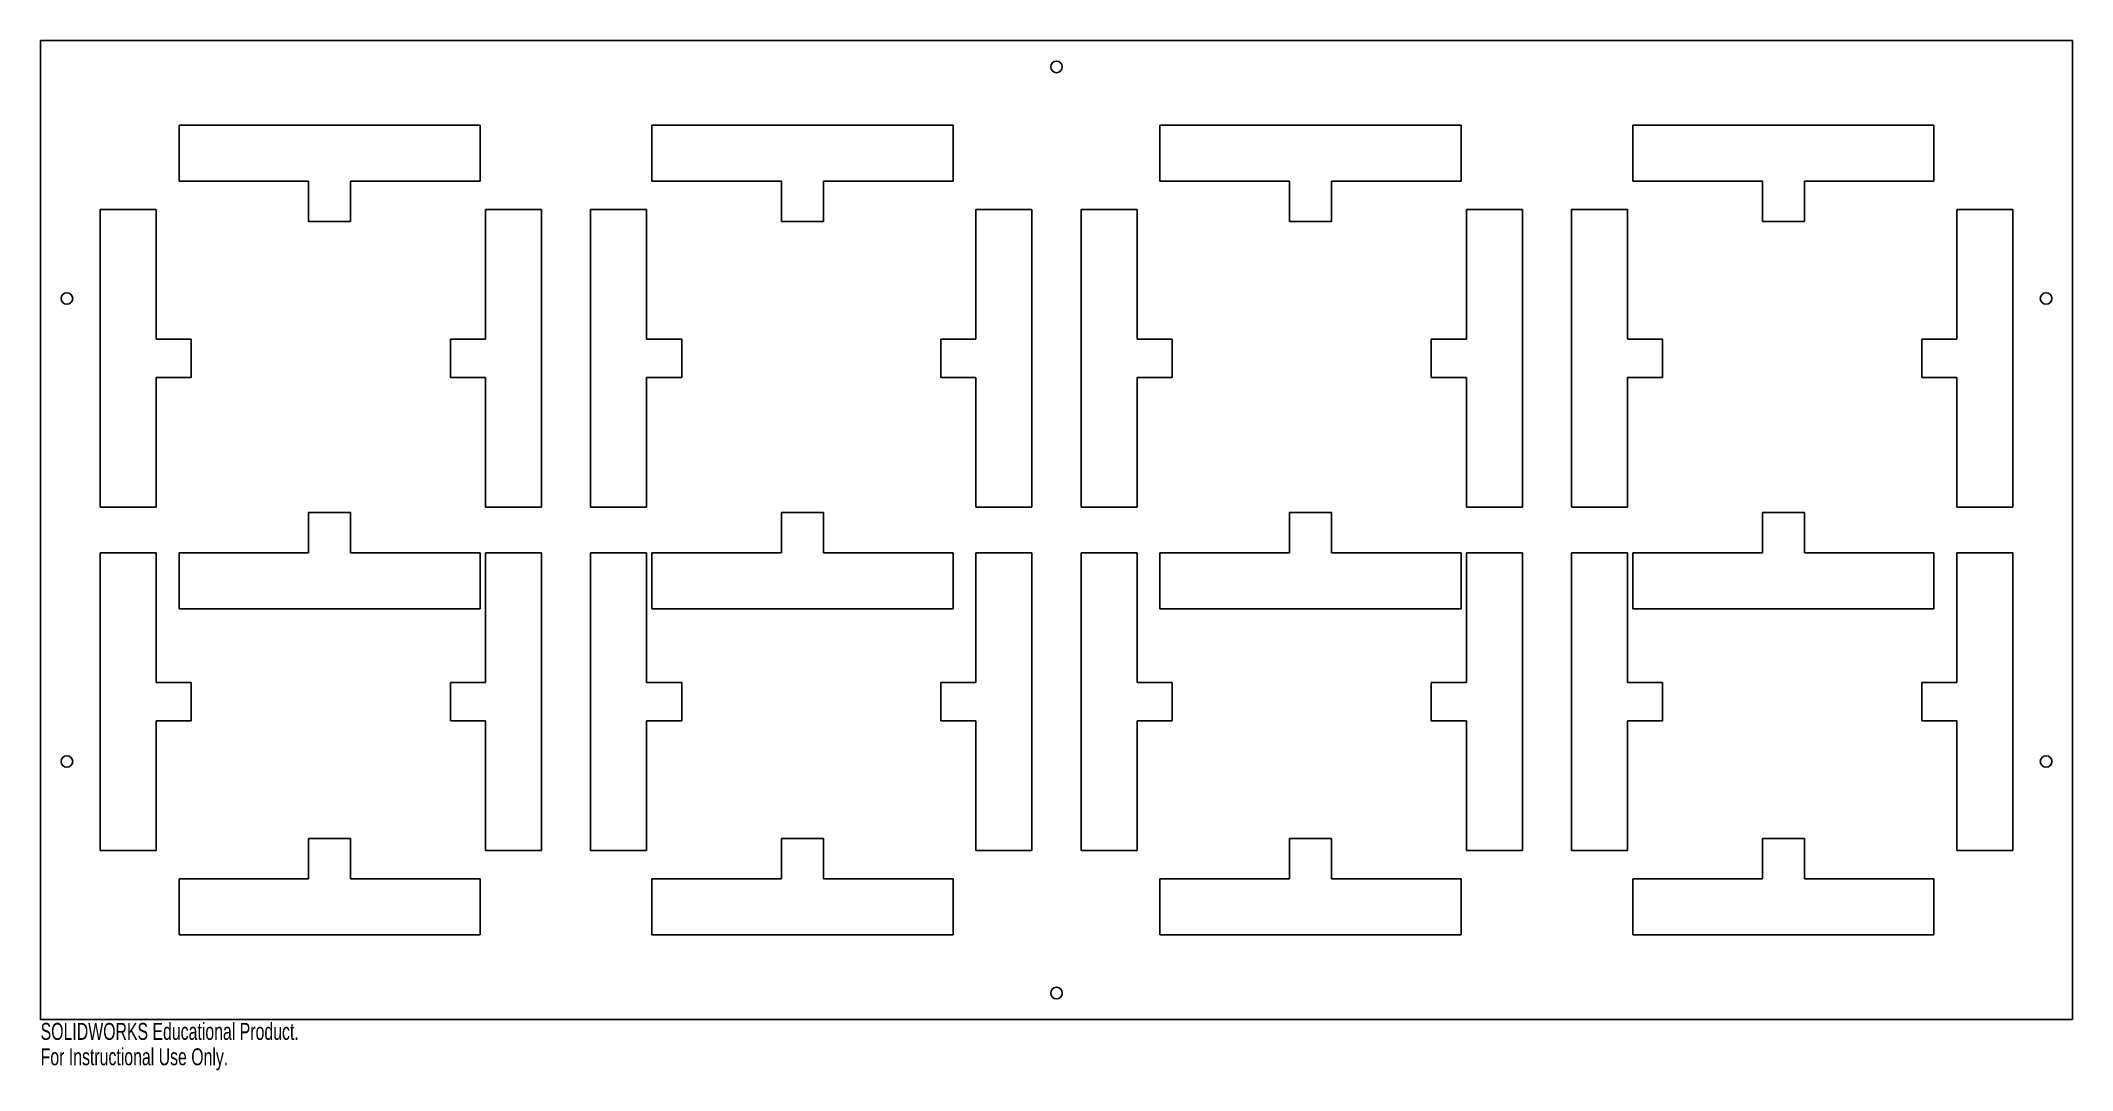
# Model space of a CAD drawing. Header units: millimetres. Extents: x -290 to 290, y -154 to 140.
import ezdxf

# ---------------------------------------------------------------- set-up
doc = ezdxf.new("R2010")
doc.units = ezdxf.units.MM
doc.styles.add('SLDTEXTSTYLE0', font='TXT', dxfattribs={"width": 0.7})

msp = doc.modelspace()

# ---------------------------------------------------------------- linework, layer by layer
at = {"color": 7, "linetype": 'Continuous', "lineweight": 25}
for p, q in [((290, 139.7), (-290, 139.7)), ((-290, 139.7), (-290, -139.7)), ((290, -139.7), (290, 139.7)), ((-250.5, 115.6), (-250.5, 99.6)), ((-164.5, 115.6), (-250.5, 115.6)), ((-164.5, 99.6), (-164.5, 115.6)), ((-115.5, 115.6), (-115.5, 99.6)), ((-29.5, 115.6), (-115.5, 115.6)), ((-29.5, 99.6), (-29.5, 115.6)), ((29.5, 115.6), (29.5, 99.6)), ((115.5, 115.6), (29.5, 115.6)), ((115.5, 99.6), (115.5, 115.6)), ((164.5, 115.6), (164.5, 99.6)), ((250.5, 115.6), (164.5, 115.6)), ((250.5, 99.6), (250.5, 115.6)), ((-250.5, 99.6), (-213.5, 99.6)), ((-213.5, 99.6), (-213.5, 88.1)), ((-201.5, 99.6), (-164.5, 99.6)), ((-201.5, 88.1), (-201.5, 99.6)), ((-115.5, 99.6), (-78.5, 99.6)), ((-78.5, 99.6), (-78.5, 88.1)), ((-66.5, 88.1), (-66.5, 99.6)), ((-66.5, 99.6), (-29.5, 99.6)), ((29.5, 99.6), (66.5, 99.6)), ((66.5, 99.6), (66.5, 88.1)), ((78.5, 99.6), (115.5, 99.6)), ((78.5, 88.1), (78.5, 99.6)), ((164.5, 99.6), (201.5, 99.6)), ((201.5, 99.6), (201.5, 88.1)), ((213.5, 88.1), (213.5, 99.6)), ((213.5, 99.6), (250.5, 99.6)), ((-273, 91.5), (-273, 6.5)), ((-257, 91.5), (-273, 91.5)), ((-257, 54.5), (-257, 91.5)), ((-213.5, 88.1), (-201.5, 88.1)), ((-163, 91.5), (-163, 54.5)), ((-147, 91.5), (-163, 91.5)), ((-147, 6.5), (-147, 91.5)), ((-133, 91.5), (-133, 6.5)), ((-117, 91.5), (-133, 91.5)), ((-117, 54.5), (-117, 91.5)), ((-78.5, 88.1), (-66.5, 88.1)), ((-23, 91.5), (-23, 54.5)), ((-7, 91.5), (-23, 91.5)), ((-7, 6.5), (-7, 91.5)), ((7, 91.5), (7, 6.5)), ((23, 91.5), (7, 91.5)), ((23, 54.5), (23, 91.5)), ((66.5, 88.1), (78.5, 88.1)), ((117, 91.5), (117, 54.5)), ((133, 91.5), (117, 91.5)), ((133, 6.5), (133, 91.5)), ((147, 91.5), (147, 6.5)), ((163, 91.5), (147, 91.5)), ((163, 54.5), (163, 91.5)), ((201.5, 88.1), (213.5, 88.1)), ((257, 91.5), (257, 54.5)), ((273, 91.5), (257, 91.5)), ((273, 6.5), (273, 91.5)), ((-247, 54.5), (-257, 54.5)), ((-247, 43.5), (-247, 54.5)), ((-173, 54.5), (-173, 43.5)), ((-163, 54.5), (-173, 54.5)), ((-107, 54.5), (-117, 54.5)), ((-107, 43.5), (-107, 54.5)), ((-33, 54.5), (-33, 43.5)), ((-23, 54.5), (-33, 54.5)), ((33, 54.5), (23, 54.5)), ((33, 43.5), (33, 54.5)), ((107, 54.5), (107, 43.5)), ((117, 54.5), (107, 54.5)), ((173, 54.5), (163, 54.5)), ((173, 43.5), (173, 54.5)), ((247, 54.5), (247, 43.5)), ((257, 54.5), (247, 54.5)), ((-257, 43.5), (-247, 43.5)), ((-257, 6.5), (-257, 43.5)), ((-173, 43.5), (-163, 43.5)), ((-163, 43.5), (-163, 6.5)), ((-117, 43.5), (-107, 43.5)), ((-117, 6.5), (-117, 43.5)), ((-33, 43.5), (-23, 43.5)), ((-23, 43.5), (-23, 6.5)), ((23, 43.5), (33, 43.5)), ((23, 6.5), (23, 43.5)), ((107, 43.5), (117, 43.5)), ((117, 43.5), (117, 6.5)), ((163, 43.5), (173, 43.5)), ((163, 6.5), (163, 43.5)), ((247, 43.5), (257, 43.5)), ((257, 43.5), (257, 6.5)), ((-273, 6.5), (-257, 6.5)), ((-163, 6.5), (-147, 6.5)), ((-133, 6.5), (-117, 6.5)), ((-23, 6.5), (-7, 6.5)), ((7, 6.5), (23, 6.5)), ((117, 6.5), (133, 6.5)), ((147, 6.5), (163, 6.5)), ((257, 6.5), (273, 6.5)), ((-213.5, 5), (-213.5, -6.5)), ((-201.5, 5), (-213.5, 5)), ((-201.5, -6.5), (-201.5, 5)), ((-78.5, 5), (-78.5, -6.5)), ((-66.5, 5), (-78.5, 5)), ((-66.5, -6.5), (-66.5, 5)), ((66.5, 5), (66.5, -6.5)), ((78.5, 5), (66.5, 5)), ((78.5, -6.5), (78.5, 5)), ((201.5, 5), (201.5, -6.5)), ((213.5, 5), (201.5, 5)), ((213.5, -6.5), (213.5, 5)), ((-273, -6.5), (-273, -91.5)), ((-257, -6.5), (-273, -6.5)), ((-257, -43.5), (-257, -6.5)), ((-250.5, -6.5), (-250.5, -22.5)), ((-213.5, -6.5), (-250.5, -6.5)), ((-164.5, -6.5), (-201.5, -6.5)), ((-164.5, -22.5), (-164.5, -6.5)), ((-163, -6.5), (-163, -43.5)), ((-147, -6.5), (-163, -6.5)), ((-147, -91.5), (-147, -6.5)), ((-133, -6.5), (-133, -91.5)), ((-117, -6.5), (-133, -6.5)), ((-117, -43.5), (-117, -6.5)), ((-115.5, -6.5), (-115.5, -22.5)), ((-78.5, -6.5), (-115.5, -6.5)), ((-29.5, -6.5), (-66.5, -6.5)), ((-29.5, -22.5), (-29.5, -6.5)), ((-23, -6.5), (-23, -43.5)), ((-7, -6.5), (-23, -6.5)), ((-7, -91.5), (-7, -6.5)), ((7, -6.5), (7, -91.5)), ((23, -6.5), (7, -6.5)), ((23, -43.5), (23, -6.5)), ((29.5, -6.5), (29.5, -22.5)), ((66.5, -6.5), (29.5, -6.5)), ((115.5, -6.5), (78.5, -6.5)), ((115.5, -22.5), (115.5, -6.5)), ((117, -6.5), (117, -43.5)), ((133, -6.5), (117, -6.5)), ((133, -91.5), (133, -6.5)), ((147, -6.5), (147, -91.5)), ((163, -6.5), (147, -6.5)), ((163, -43.5), (163, -6.5)), ((164.5, -6.5), (164.5, -22.5)), ((201.5, -6.5), (164.5, -6.5)), ((250.5, -6.5), (213.5, -6.5)), ((250.5, -22.5), (250.5, -6.5)), ((257, -6.5), (257, -43.5)), ((273, -6.5), (257, -6.5)), ((273, -91.5), (273, -6.5)), ((-250.5, -22.5), (-164.5, -22.5)), ((-115.5, -22.5), (-29.5, -22.5)), ((29.5, -22.5), (115.5, -22.5)), ((164.5, -22.5), (250.5, -22.5)), ((-247, -43.5), (-257, -43.5)), ((-247, -54.5), (-247, -43.5)), ((-173, -43.5), (-173, -54.5)), ((-163, -43.5), (-173, -43.5)), ((-107, -43.5), (-117, -43.5)), ((-107, -54.5), (-107, -43.5)), ((-33, -43.5), (-33, -54.5)), ((-23, -43.5), (-33, -43.5)), ((33, -43.5), (23, -43.5)), ((33, -54.5), (33, -43.5)), ((107, -43.5), (107, -54.5)), ((117, -43.5), (107, -43.5)), ((173, -43.5), (163, -43.5)), ((173, -54.5), (173, -43.5)), ((247, -43.5), (247, -54.5)), ((257, -43.5), (247, -43.5)), ((-257, -54.5), (-247, -54.5)), ((-257, -91.5), (-257, -54.5)), ((-173, -54.5), (-163, -54.5)), ((-163, -54.5), (-163, -91.5)), ((-117, -54.5), (-107, -54.5)), ((-117, -91.5), (-117, -54.5)), ((-33, -54.5), (-23, -54.5)), ((-23, -54.5), (-23, -91.5)), ((23, -54.5), (33, -54.5)), ((23, -91.5), (23, -54.5)), ((107, -54.5), (117, -54.5)), ((117, -54.5), (117, -91.5)), ((163, -54.5), (173, -54.5)), ((163, -91.5), (163, -54.5)), ((247, -54.5), (257, -54.5)), ((257, -54.5), (257, -91.5)), ((-273, -91.5), (-257, -91.5)), ((-213.5, -88.1), (-213.5, -99.6)), ((-201.5, -88.1), (-213.5, -88.1)), ((-201.5, -99.6), (-201.5, -88.1)), ((-163, -91.5), (-147, -91.5)), ((-133, -91.5), (-117, -91.5)), ((-78.5, -88.1), (-78.5, -99.6)), ((-66.5, -88.1), (-78.5, -88.1)), ((-66.5, -99.6), (-66.5, -88.1)), ((-23, -91.5), (-7, -91.5)), ((7, -91.5), (23, -91.5)), ((66.5, -88.1), (66.5, -99.6)), ((78.5, -88.1), (66.5, -88.1)), ((78.5, -99.6), (78.5, -88.1)), ((117, -91.5), (133, -91.5)), ((147, -91.5), (163, -91.5)), ((201.5, -88.1), (201.5, -99.6)), ((213.5, -88.1), (201.5, -88.1)), ((213.5, -99.6), (213.5, -88.1)), ((257, -91.5), (273, -91.5)), ((-250.5, -99.6), (-250.5, -115.6)), ((-213.5, -99.6), (-250.5, -99.6)), ((-164.5, -99.6), (-201.5, -99.6)), ((-164.5, -115.6), (-164.5, -99.6)), ((-115.5, -99.6), (-115.5, -115.6)), ((-78.5, -99.6), (-115.5, -99.6)), ((-29.5, -99.6), (-66.5, -99.6)), ((-29.5, -115.6), (-29.5, -99.6)), ((29.5, -99.6), (29.5, -115.6)), ((66.5, -99.6), (29.5, -99.6)), ((115.5, -99.6), (78.5, -99.6)), ((115.5, -115.6), (115.5, -99.6)), ((164.5, -99.6), (164.5, -115.6)), ((201.5, -99.6), (164.5, -99.6)), ((250.5, -99.6), (213.5, -99.6)), ((250.5, -115.6), (250.5, -99.6)), ((-250.5, -115.6), (-164.5, -115.6)), ((-115.5, -115.6), (-29.5, -115.6)), ((29.5, -115.6), (115.5, -115.6)), ((164.5, -115.6), (250.5, -115.6)), ((-290, -139.7), (290, -139.7))]:
    msp.add_line(p, q, dxfattribs=at)
for centre in [(0, 132.2), (-282.5, 66.1), (282.5, 66.1), (-282.5, -66.1), (282.5, -66.1), (0, -132.2)]:
    msp.add_circle(centre, 1.65, dxfattribs=at)

# ---------------------------------------------------------------- texts
at = {"color": 7, "linetype": 'Continuous', "char_height": 4.8336, "attachment_point": 1, "style": 'SLDTEXTSTYLE0'}
for s, insert in [('SOLIDWORKS Educational Product.', (-290, -140.72)), ('For Instructional Use Only.', (-290, -147.97))]:
    msp.add_mtext(s, dxfattribs=dict(at, insert=insert))

doc.saveas('drawing.dxf')
